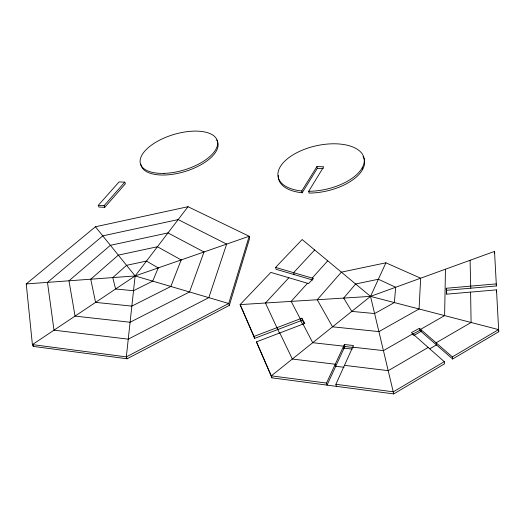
<?xml version="1.0" encoding="UTF-8"?>
<svg xmlns="http://www.w3.org/2000/svg" width="525" height="525" viewBox="0 0 525 525"><rect width="100%" height="100%" fill="white"/><g stroke="black" fill="none" stroke-linecap="round" stroke-linejoin="round"><path stroke-width="0.79" d="M445.456 269.207L444.616 315.61L420.604 329.359L420.938 331.419M187.996 206.706L135.122 275.953L126.322 356.888L127.096 358.772L229.32 305.399L249.683 238.088L249.172 236.263L187.996 206.706L95.425 226.774L26.25 283.927L32.399 344.603L33.272 346.415L127.096 358.772M336.387 386.354L335.888 384.3L353.437 345.509L344.387 344.505L326.517 383.073L327.036 385.12L344.846 346.526L344.387 344.505M446.263 288.264L446.552 290.299L496.394 285.961L496.191 283.894L446.263 288.264L446.519 294.171L496.492 289.866L498.75 331.708L452.655 359.015L452.36 356.908L419.377 328.296L411.429 332.633L444.281 361.679L444.596 363.786L393.737 393.908L271.924 377.856L271.333 375.854L370.519 296.382L385.914 262.802L420.656 278.204L419.062 308.982L378.938 331.603L332.535 326.819L317.231 299.742L341.375 272.153L385.914 262.802M363.038 156.443A43.923 22.332 -12.5 0 1 351.697 180.613A43.923 22.332 -12.5 0 1 309.1 193.082L308.693 191.29L323.689 166.779L316.916 166.602L301.77 190.975L302.183 192.767L317.303 168.361L316.916 166.602M104.744 207.323L125.377 183.776L124.786 182.142L119.05 181.932L98.254 205.367L98.89 207.021L104.744 207.323L104.114 205.656L124.786 182.142M307.493 283.27L291.158 301.389L300.254 318.813L300.766 320.782M327.738 260.813L312.178 278.073L312.644 279.996L276.078 269.299L275.572 267.409L302.144 239.538L370.519 296.382L498.533 329.595L498.75 331.708M288.881 277.751L265.453 303.01L277.784 329.529M314.672 249.952L293.606 272.665L294.092 274.568M229.32 305.399L228.723 303.502L135.122 275.953L32.399 344.603L126.322 356.888L228.723 303.502L249.172 236.263L135.122 275.953L26.25 283.927M444.281 361.679L393.33 391.814L335.888 384.3M452.36 356.908L498.533 329.595M428.177 347.438L388.27 370.657L344.466 365.348M429.66 348.856L436.728 344.735M412.788 333.834L383.48 350.615L352.688 347.169M413.693 335.573L421.496 331.098M412.447 334.327L419.718 330.35L452.655 359.015M271.924 377.856L256.443 341.873L304.808 323.413L301.822 318.216L254.041 336.4L254.632 338.349L302.334 320.184L304.198 323.433M254.632 338.349L240.115 304.605L370.519 296.382L494.524 251.409L494.721 253.437M317.303 168.361L323.315 168.525M98.254 205.367L104.114 205.656M344.846 346.526L353.135 347.458M343.278 348.082L352.216 349.092M335.094 366.188L344.026 367.277M326.517 383.073L271.333 375.854L256.443 341.873M275.572 267.409L313.464 278.447L308.516 283.572L270.821 272.396L240.115 304.605L254.041 336.4M95.425 226.774L135.122 275.953M303.017 324.102L312.723 342.694L343.626 346.152L344.092 348.173M300.372 320.02L302.636 324.371M279.818 332.955L292.327 359.034L335.245 364.232L335.738 366.266M277.318 328.552L279.438 332.981M301.822 318.216L302.334 320.184M370.519 296.382L393.737 393.908M362.23 167.77L362.565 169.562M419.377 328.296L419.718 330.35M436.439 344.905L436.117 342.818L471.096 322.481L470.597 292.097M470.748 288.192L470.078 260.275M33.108 344.794L33.272 346.415M496.492 289.866L496.702 291.933M494.524 251.409L496.394 285.961M446.552 290.299L446.709 293.993M302.183 192.767A43.923 22.332 -12.5 0 1 278.348 175.435M301.77 190.975A43.982 22.293 -12.5 0 1 295.247 153.556A43.982 22.293 -12.5 0 1 363.635 156.66A43.982 22.293 -12.5 0 1 308.693 191.29M216.668 139.972A40.071 18.513 -16.8 0 1 185.85 171.248A40.071 18.513 -16.8 0 1 140.739 164.056M395.679 287.26L394.373 302.577L374.62 313.55L351.789 311.391L343.685 298.075L355.622 283.999L378.381 279.241L395.679 287.26M226.649 244.105L208.819 297.649L128.244 339.157L54.003 330.166L47.473 282.371L102.769 235.869L178.165 219.581L226.649 244.105M203.989 251.987L189.532 291.972L130.088 322.252L75.055 316.096L68.972 280.796L110.394 245.313L167.98 232.916L203.989 251.987M181.177 259.928L170.842 286.466L131.841 306.121L95.583 302.38L90.74 279.202L118.315 255.13L157.428 246.743L181.177 259.928M158.222 267.914L152.709 281.131L133.521 290.699L115.598 288.999L112.79 277.587L126.551 265.335L146.482 261.076L158.222 267.914M164.089 173.375A40.117 18.473 -16.8 0 0 217.311 140.739A40.117 18.473 -16.8 0 0 155.243 142.616A40.117 18.473 -16.8 0 0 164.089 173.375"/></g></svg>
